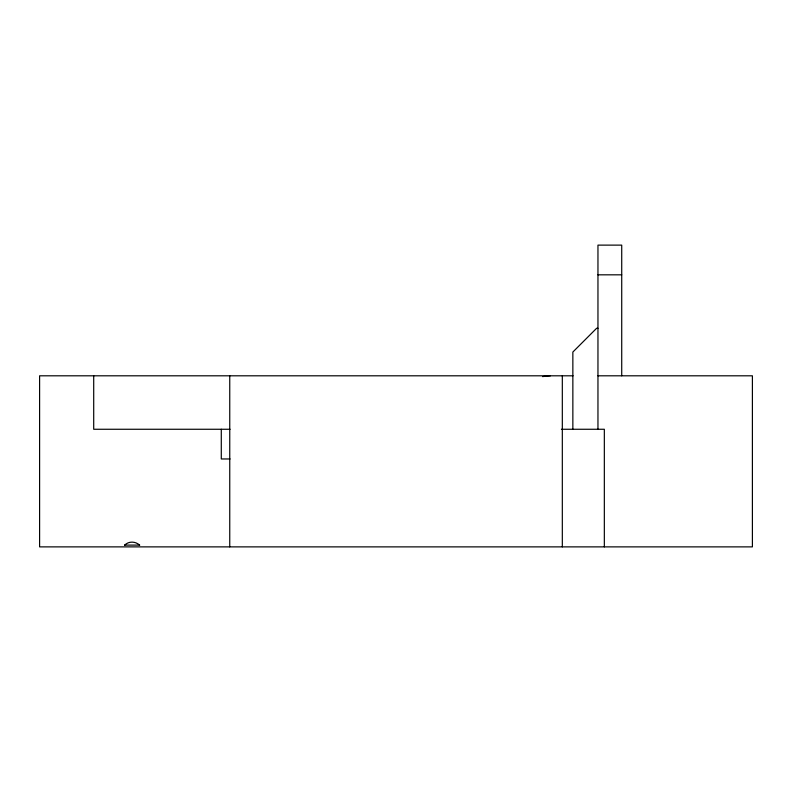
<?xml version="1.0" encoding="UTF-8"?>
<svg xmlns="http://www.w3.org/2000/svg" width="792" height="792" viewBox="0 0 792 792"><rect width="100%" height="100%" fill="white"/><g stroke="black" fill="none" stroke-linecap="round" stroke-linejoin="round"><path stroke-width="1.19" d="M604.336 546.876L604.336 429.264L561.419 429.264M124.691 545.094C128.759 541.035 135.432 541.263 139.57 545.094M597.96 274.824L621.72 274.824M597.96 328.284L596.614 328.284L572.854 352.044L572.854 429.264M573.081 375.804L39.6 375.804L39.6 546.876L752.4 546.876L752.4 375.804L597.96 375.804M230.096 429.264L93.704 429.264L93.704 375.804M230.096 458.964L221.285 458.964L221.285 429.264M124.562 545.094L139.709 545.094M621.72 375.804L621.72 245.124L597.96 245.124L597.96 429.264M562.32 375.804L562.32 546.876M229.749 375.804L229.749 546.876M542.53 376.596A159.637 159.637 0 0 1 550.44 375.804"/></g></svg>
